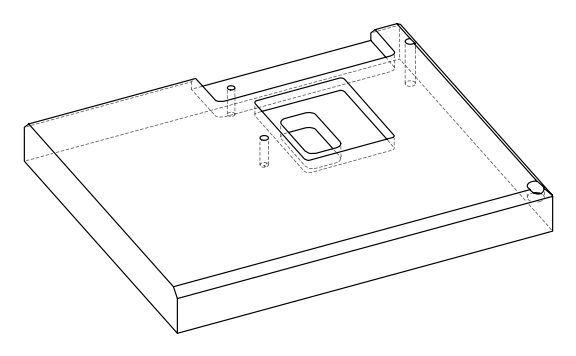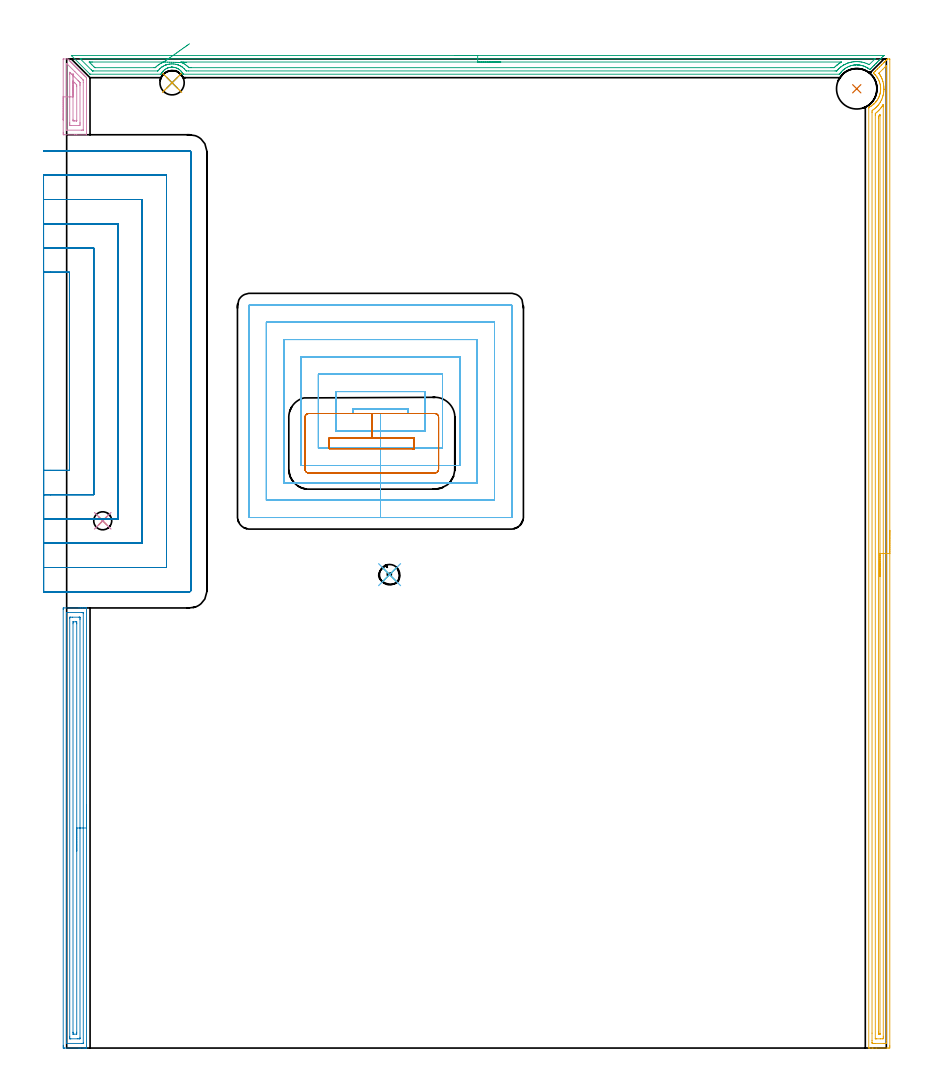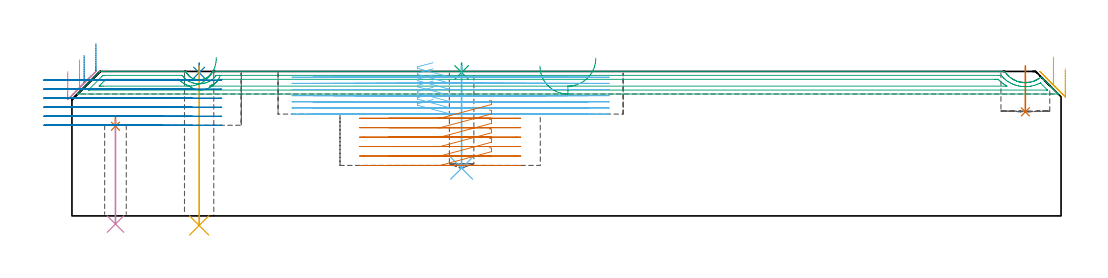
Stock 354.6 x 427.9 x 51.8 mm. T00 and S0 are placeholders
(PLAN: 14 operations, 7 tool changes, 90.3 min)
(1 SPOT_DRILL | STEP1HOLE | NXT0321_9005460120000 | 0.03 min | 2058 mm3)
(2 SPOT_DRILL_1 | STEP1HOLE_1 | NXT0321_9005460120000 | 0.03 min | 1 mm3)
(3 SPOT_DRILL_2 | STEP1POCKET | NXT0321_9005460120000 | 0.03 min | 1 mm3)
(4 DRILL_THROUGH_HOLE_INTO_CENTER | STEP1HOLE | NXT0301_049 | 0.16 min | 1568 mm3)
(5 DRILL_THROUGH_HOLE_INTO_CENTER_1 | STEP1HOLE_1 | NXT0301_076 | 0.23 min | 4462 mm3)
(6 DRILL_BLIND_HOLE_INTO_CENTER | STEP1POCKET | NXT0301_059 | 0.15 min | 2031 mm3)
(7 INDEXABLE_INSERT_DRILL_BLIND_HOLE_FROM_SOLID | STEP1POCKET_1 | NXT0302_006 | 0.07 min | 3432 mm3)
(8 AREA_MILL | FG_CHAMFER_SURFACE | UGT0205_001 | 6.31 min | 10013 mm3)
(9 AREA_MILL_1 | FG_CHAMFER_SURFACE_1 | UGT0205_001 | 8.53 min | 11540 mm3)
(10 AREA_MILL_2 | FG_CHAMFER_SURFACE_2 | UGT0205_001 | 1.17 min | 1735 mm3)
(11 AREA_MILL_3 | FG_CHAMFER_SURFACE_3 | UGT0205_001 | 13.56 min | 17393 mm3)
(12 MILL_RECTANGULAR_POCKET | POCKET_RECTANGULAR_STRAIGHT | NXT0201_013 | Follow Part, ap 2.5, ae 75% | 23.91 min | 192678 mm3)
(13 MILL_RECTANGULAR_POCKET_1 | POCKET_RECTANGULAR_STRAIGHT_1 | UGT0201_132 | Follow Part, ap 3.5, ae 75% | 3.72 min | 51292 mm3)
(14 MILL_SLOT | SLOT_PARTIAL_RECTANGULAR | UGT0201_132 | Follow Part, ap 3.5, ae 75% | 32.43 min | 236670 mm3)
(TOOL NXT0321_9005460120000 | NC Spot Drill, 142deg, 12mm, Carbide, Uncoated | D12 PA142 FL30 Z2)
(TOOL NXT0301_049 | Carbide Drill 7.8mm [860.1-0780-039A1-MM 2214] | D7.8 PA140 FL53 Z2)
(TOOL NXT0301_076 | Carbide Drill 10.5mm [860.1-1050-032A1-MM 2214] | D10.5 PA140 FL55 Z2)
(TOOL NXT0301_059 | Carbide Drill 8.8mm [860.1-0880-026A1-MM 2214] | D8.8 PA140 FL47 Z2)
(TOOL NXT0302_006 | Index. Insert Drill 17.5mm [880-D1750L25-05] | D17.5 PA176 FL88 Z2)
(TOOL UGT0205_001 | Chamfer Mill 20 x 3 x 45 deg. | D20 FL50 Z2)
(TOOL NXT0201_013 | ENDMILL 10mm | D10 FL30 Z4)
(TOOL UGT0201_132 | Carbide End Mill 14.0 | D14 FL30 Z4)
(OP 1 SPOT_DRILL)
G17 G21 G94 G90
T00 M6
G54
G17 G0 G90 X15.6 Y228.1 S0 M3
G43 Z61.8 H0
G94 G81 G98 Z32.16 F250. R35.5
G80
M5
M2
(OP 2 SPOT_DRILL_1)
G17 G21 G94 G90
T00 M6
G54
G17 G0 G90 X45.6 Y417.6 S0 M3
G43 Z61.8 H0
G94 G81 G98 Z51.348 F250. R54.8
G80
M5
M2
(OP 3 SPOT_DRILL_2)
G17 G21 G94 G90
T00 M6
G54
G17 G0 G90 X139.7 Y204.8 S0 M3
G43 Z61.8 H0
G94 G81 G98 Z51.421 F250. R54.8
G80
M5
M2
(OP 4 DRILL_THROUGH_HOLE_INTO_CENTER)
G17 G21 G94 G90
T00 M6
G54
G17 G0 G90 X15.6 Y228.1 S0 M3
G43 Z61.8 H1
G94 G73 G98 Z-2.919 F250. Q7.084 R34.5
G80
M5
M2
(OP 5 DRILL_THROUGH_HOLE_INTO_CENTER_1)
G17 G21 G94 G90
T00 M6
G54
G17 G0 G90 X45.6 Y417.6 S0 M3
G43 Z61.8 H1
G94 G73 G98 Z-3.411 F250. Q9.202 R53.8
G80
M5
M2
(OP 6 DRILL_BLIND_HOLE_INTO_CENTER)
G17 G21 G94 G90
T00 M6
G54
G17 G0 G90 X139.7 Y204.8 S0 M3
G43 Z61.8 H1
G94 G81 G98 Z17.1 F250. R53.8
G80
M5
M2
(OP 7 INDEXABLE_INSERT_DRILL_BLIND_HOLE_FROM_SOLID)
G17 G21 G94 G90
T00 M6
G54
G17 G0 G90 X341.8 Y415. S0 M3
G43 Z61.8 H1
G94 G81 G98 Z37.3 F250. R53.8
G80
M5
M2
(OP 8 AREA_MILL)
G17 G21 G94 G90
T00 M6
G54
G17 G0 G90 X8.6 Y105.2 S1061 M3
G43 Z61.8 H0
G94 G1 Y105.162 Z60.928 F250.
Y105.048 Z60.063
Y104.859 Z59.212
Y104.597 Z58.38
Y104.263 Z57.574
Y103.86 Z56.8
Y103.391 Z56.064
Y102.86 Z55.372
Y102.271 Z54.729
Y101.628 Z54.139
Y100.936 Z53.608
Y100.2 Z53.14
Y99.426 Z52.737
Y98.62 Z52.403
Y97.788 Z52.141
Y96.936 Z51.952
Y96.072 Z51.838
Y95.2 Z51.8
Y0.159
X8.598 Y0.01 Z51.788
X8.55 Y0.008 Z51.742
X8.179 Y0. Z51.378
X7.75 Z50.949
X7.116 Z50.311
X5.908 Z49.105
X5.333 Z48.527
X-0.908 Y0.001 Z42.29
X-1.151 Y0.003 Z42.046
X-1.492 Y0.007 Z41.706
X-1.493 Y0.019 Z41.704
X-1.498 Y0.605 Z41.702
X-1.5 Y1.198 Z41.7
Y189.795
X-1.497 Y190.098 Z41.702
X-1.492 Y190.39 Z41.706
X-1.195 Y190.4 Z42.002
X5.333 Z48.527
X5.908 Z49.105
X6.225 Z49.421
X6.799 Z49.995
X7.116 Z50.311
X7.75 Z50.949
X8.179 Z51.378
X8.549 Y190.397 Z51.74
X8.6 Y190.393 Z51.791
X8.605 Y190.39 Z51.795
X8.6 Y190.245 Z51.8
Y95.2
X7.186 Z50.386
X7.185 Y2.25 Z50.385
X7.182 Y2.111 Z50.382
X7.179 Y2.024 Z50.379
X7.162 Y2.01 Z50.362
X7.116 Y2.007 Z50.316
X6.613 Y2.001 Z49.813
X0.372 Z43.572
X-0.016 Y2.007 Z43.184
X-0.069 Y2.01 Z43.131
X-0.079 Y2.018 Z43.121
X-0.082 Y2.088 Z43.118
X-0.085 Y2.18 Z43.115
X-0.086 Y2.459 Z43.114
X-0.085 Y188.15 Z43.115
X-0.082 Y188.289 Z43.118
X-0.079 Y188.377 Z43.121
X-0.063 Y188.39 Z43.137
X-0.016 Y188.393 Z43.184
X0.487 Y188.399 Z43.687
X6.728 Z49.928
X7.116 Y188.393 Z50.316
X7.169 Y188.39 Z50.369
X7.179 Y188.381 Z50.379
X7.182 Y188.312 Z50.382
X7.185 Y188.22 Z50.385
X7.186 Y188.08 Z50.386
Y188.01
Y95.2
X5.772 Z48.972
X5.771 Y4.628 Z48.971
X5.769 Y4.174 Z48.969
X5.767 Y4.065 Z48.967
X5.765 Y4.019 Z48.965
X5.681 Y4.01 Z48.881
X5.506 Y4.002 Z48.706
X5.333 Y4.001 Z48.533
X4.616 Y4. Z47.816
X1.767 Z44.967
X1.593 Y4.001 Z44.793
X1.477 Y4.002 Z44.677
X1.384 Y4.007 Z44.584
X1.335 Y4.012 Z44.535
X1.333 Y4.029 Z44.533
X1.331 Y4.174 Z44.531
X1.329 Y4.613 Z44.529
X1.328 Y5.067 Z44.528
X1.329 Y185.772 Z44.529
X1.33 Y186.226 Z44.53
X1.333 Y186.335 Z44.533
X1.335 Y186.381 Z44.535
X1.419 Y186.39 Z44.619
X1.594 Y186.398 Z44.794
X1.767 Y186.399 Z44.967
X2.484 Y186.4 Z45.684
X5.333 Z48.533
X5.507 Y186.399 Z48.707
X5.623 Y186.398 Z48.823
X5.716 Y186.393 Z48.916
X5.765 Y186.388 Z48.965
X5.767 Y186.371 Z48.967
X5.769 Y186.226 Z48.969
X5.771 Y185.787 Z48.971
X5.772 Y185.333 Z48.972
Y95.2
X4.357 Z47.557
Y6.852
X4.351 Y6.05 Z47.551
X4.342 Y6.01 Z47.542
X4.294 Y6.005 Z47.494
X4.188 Y6.002 Z47.388
X3.106 Y6. Z46.306
X2.905 Y6.002 Z46.105
X2.804 Y6.005 Z46.004
X2.758 Y6.01 Z45.958
X2.75 Y6.038 Z45.95
X2.743 Y6.767 Z45.943
Y6.852
Y183.548
X2.749 Y184.35 Z45.949
X2.758 Y184.39 Z45.958
X2.806 Y184.395 Z46.006
X2.912 Y184.398 Z46.112
X3.994 Y184.4 Z47.194
X4.195 Y184.398 Z47.395
X4.296 Y184.395 Z47.496
X4.341 Y184.39 Z47.541
X4.35 Y184.362 Z47.55
X4.357 Y183.633 Z47.557
Y183.548
Y95.2
Y94.328 Z47.595
Y93.463 Z47.709
Y92.612 Z47.898
Y91.78 Z48.16
Y90.974 Z48.494
Y90.2 Z48.897
Y89.464 Z49.366
Y88.772 Z49.897
Y88.129 Z50.486
Y87.54 Z51.129
Y87.008 Z51.822
Y86.54 Z52.557
Y86.137 Z53.331
Y85.803 Z54.137
Y85.541 Z54.969
Y85.352 Z55.821
Y85.238 Z56.686
Y85.2 Z57.557
G0 Z61.8
M5
M2
(OP 9 AREA_MILL_1)
G17 G21 G94 G90
T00 M6
G54
G17 G0 G90 X167.8 Y429.4 S1061 M3
G43 Z61.8 H0
Z53.7
G94 G1 X167.838 Z52.828 F250.
X167.952 Z51.964
X168.141 Z51.112
X168.403 Z50.28
X168.737 Z49.474
X169.14 Z48.7
X169.609 Z47.964
X170.14 Z47.272
X170.729 Z46.629
X171.372 Z46.04
X172.064 Z45.508
X172.8 Z45.04
X173.574 Z44.637
X174.38 Z44.303
X175.212 Z44.041
X176.064 Z43.852
X176.928 Z43.738
X177.8 Z43.7
X353.318
X353.572 Y429.395 Z43.705
X353.581 Y429.393 Z43.706
X353.572 Y429.372 Z43.728
X353.427 Y429.227 Z43.873
X353.094 Y428.892 Z44.204
X352.565 Y428.365 Z44.735
X352.208 Y428.006 Z45.09
X351.704 Y427.504 Z45.596
X351.323 Y427.121 Z45.975
X350.842 Y426.642 Z46.458
X350.437 Y426.236 Z46.861
X350.295 Y426.094 Z47.004
X349.997 Y425.797 Z47.303
X349.552 Y425.35 Z47.747
X349.401 Y425.201 Z47.898
X349.119 Y424.919 Z48.181
X348.666 Y424.465 Z48.632
X348.184 Y423.984 Z49.116
X347.78 Y423.579 Z49.518
X347.614 Y423.412 Z49.685
X347.506 Y423.312 Z49.782
X347.501 Y423.308 Z49.785
X347.462 Y423.326 Z49.768
X347.107 Y423.579 Z49.519
X346.753 Y423.831 Z49.268
X346.726 Y423.849 Z49.249
X346.688 Y423.874 Z49.224
X346.63 Y423.912 Z49.186
X346.273 Y424.123 Z48.974
X346.187 Y424.175 Z48.923
X345.737 Y424.419 Z48.679
X345.64 Y424.465 Z48.635
X345.394 Y424.581 Z48.519
X345.047 Y424.73 Z48.37
X344.843 Y424.807 Z48.293
X344.486 Y424.923 Z48.175
X344.398 Y424.952 Z48.147
X343.95 Y425.077 Z48.022
X343.504 Y425.175 Z47.923
X343.145 Y425.235 Z47.859
X343.057 Y425.25 Z47.844
X342.887 Y425.27 Z47.824
X342.611 Y425.304 Z47.793
X342.584 Y425.306 Z47.791
X342.498 Y425.311 Z47.782
X342.353 Y425.323 Z47.773
X342.258 Y425.33 Z47.764
X342.189 Y425.335 Z47.76
X342.152 Y425.336 Z47.755
X341.976 Y425.346 Z47.751
X341.605 Z47.752
X341.433 Y425.335 Z47.758
X341.357 Y425.331 Z47.761
X341.27 Y425.327 Z47.768
X341.129 Y425.315 Z47.782
X340.999 Y425.303 Z47.793
X340.823 Y425.289 Z47.81
X340.464 Y425.238 Z47.856
X340.377 Y425.227 Z47.869
X339.929 Y425.143 Z47.956
X339.813 Y425.115 Z47.985
X339.484 Y425.035 Z48.065
X339.123 Y424.925 Z48.174
X339.035 Y424.898 Z48.201
X338.59 Y424.744 Z48.355
X338.553 Y424.73 Z48.37
X338.122 Y424.539 Z48.557
X337.697 Y424.334 Z48.764
X337.281 Y424.1 Z48.997
X336.913 Y423.874 Z49.225
X336.873 Y423.85 Z49.249
X336.804 Y423.801 Z49.298
X336.51 Y423.579 Z49.518
X336.353 Y423.462 Z49.637
X335.911 Y423.103 Z49.996
X335.767 Y422.97 Z50.129
X335.385 Y422.582 Z50.516
X335.159 Y422.337 Z50.763
X335.017 Y422.182 Z50.918
X334.943 Y422.09 Z51.01
X334.596 Y421.629 Z51.469
X334.457 Y421.434 Z51.663
X334.358 Y421.303 Z51.789
X334.208 Y421.3 Z51.8
X50.439
X50.373 Y421.304 Z51.79
X50.366 Y421.311 Z51.783
X50.33 Y421.37 Z51.726
X50.264 Y421.499 Z51.599
X50.209 Y421.607 Z51.492
X50.094 Y421.808 Z51.289
X50.061 Y421.865 Z51.232
X49.907 Y422.089 Z51.009
X49.695 Y422.357 Z50.741
X49.556 Y422.533 Z50.566
X49.406 Y422.694 Z50.406
X49.168 Y422.948 Z50.152
X49.143 Y422.97 Z50.13
X48.72 Y423.307 Z49.789
X48.274 Y423.61 Z49.486
X48.205 Y423.649 Z49.448
X48.054 Y423.735 Z49.363
X47.827 Y423.85 Z49.25
X47.767 Y423.874 Z49.226
X47.381 Y424.028 Z49.07
X46.937 Y424.163 Z48.932
X46.865 Y424.178 Z48.915
X46.692 Y424.218 Z48.879
X46.579 Y424.243 Z48.855
X46.516 Y424.257 Z48.841
X46.488 Y424.262 Z48.834
X46.418 Y424.27 Z48.822
X46.042 Y424.324 Z48.774
X45.768 Y424.344 Z48.755
X45.763
X45.703 Y424.342 Z48.751
X45.524
X45.492 Z48.753
X45.426
X45.421
X45.364 Y424.338 Z48.758
X45.29 Y424.331 Z48.761
X45.147 Y424.321 Z48.773
X44.73 Y424.265 Z48.833
X44.701 Y424.261 Z48.837
X44.252 Y424.161 Z48.936
X43.808 Y424.023 Z49.074
X43.737 Y423.993 Z49.102
X43.656 Y423.962 Z49.136
X43.439 Y423.872 Z49.222
X43.377 Y423.848 Z49.248
X42.915 Y423.6 Z49.499
X42.474 Y423.304 Z49.793
X42.057 Y422.968 Z50.128
X42.021 Y422.936 Z50.16
X41.796 Y422.694 Z50.402
X41.651 Y422.54 Z50.559
X41.639 Y422.527 Z50.572
X41.517 Y422.372 Z50.727
X41.422 Y422.251 Z50.845
X41.353 Y422.165 Z50.933
X41.294 Y422.09 Z51.009
X41.148 Y421.877 Z51.222
X41.128 Y421.847 Z51.251
X40.98 Y421.589 Z51.51
X40.943 Y421.514 Z51.584
X40.845 Y421.335 Z51.759
X40.826 Y421.304 Z51.789
X40.61 Y421.3 Z51.8
X10.22
X10.105 Y421.304 Z51.789
X10.083 Y421.32 Z51.774
X9.884 Y421.516 Z51.584
X2.177 Y429.223 Z43.875
X2.071 Y429.335 Z43.763
X2.019 Y429.392 Z43.706
X2.145 Y429.399 Z43.701
X2.177 Y429.4 Z43.7
X177.8
Y427.986 Z45.114
X349.422
X349.599 Y427.984 Z45.116
X349.686 Y427.981 Z45.119
X349.716 Y427.979 Z45.121
X349.712 Y427.972 Z45.128
X349.677 Y427.932 Z45.168
X349.579 Y427.83 Z45.27
X349.495 Y427.745 Z45.355
X347.355 Y425.606 Z47.494
X347.263 Y425.516 Z47.584
X347.205 Y425.462 Z47.638
X347.176 Y425.437 Z47.663
X347.119 Y425.461 Z47.639
X346.72 Y425.647 Z47.453
X346.167 Y425.898 Z47.202
X345.826 Y426.031 Z47.069
X345.227 Y426.236 Z46.864
X344.932 Y426.321 Z46.779
X344.813 Y426.353 Z46.747
X344.039 Y426.532 Z46.568
X343.676 Y426.595 Z46.505
X343.145 Y426.669 Z46.431
X342.659 Y426.717 Z46.383
X342.251 Y426.747 Z46.353
X341.727 Y426.755 Z46.345
X341.357 Y426.746 Z46.354
X340.876 Y426.712 Z46.388
X340.464 Y426.673 Z46.427
X340.075 Y426.621 Z46.479
X339.57 Y426.533 Z46.567
X339.32 Y426.483 Z46.617
X338.676 Y426.324 Z46.776
X338.606 Y426.305 Z46.795
X338.374 Y426.236 Z46.864
X337.93 Y426.09 Z47.01
X337.89 Y426.076 Z47.024
X337.842 Y426.059 Z47.041
X337.782 Y426.036 Z47.064
X337.294 Y425.834 Z47.266
X336.889 Y425.649 Z47.451
X336.686 Y425.551 Z47.549
X336.296 Y425.35 Z47.75
X336.102 Y425.244 Z47.856
X336.06 Y425.221 Z47.879
X335.995 Y425.181 Z47.919
X335.553 Y424.903 Z48.197
X335.101 Y424.583 Z48.517
X335.033 Y424.532 Z48.568
X334.946 Y424.465 Z48.635
X334.541 Y424.134 Z48.966
X334.207 Y423.846 Z49.254
X334.07 Y423.715 Z49.385
X333.935 Y423.579 Z49.521
X333.634 Y423.262 Z49.838
X333.314 Y422.917 Z50.183
X333.208 Y422.798 Z50.302
X333.156 Y422.741 Z50.359
X333.125 Y422.721 Z50.379
X333.074 Y422.72 Z50.381
X332.856 Y422.717 Z50.383
X332.42 Y422.714 Z50.386
X52.653
X51.78 Y422.72 Z50.38
X51.752 Y422.721 Z50.379
X51.618 Y422.839 Z50.261
X51.506 Y422.965 Z50.135
X50.969 Y423.579 Z49.521
X50.887 Y423.669 Z49.431
X50.778 Y423.775 Z49.325
X50.198 Y424.261 Z48.839
X49.993 Y424.404 Z48.696
X49.903 Y424.465 Z48.635
X49.635 Y424.638 Z48.462
X49.409 Y424.772 Z48.328
X49.099 Y424.937 Z48.163
X48.777 Y425.087 Z48.013
X48.258 Y425.298 Z47.802
X48.205 Y425.316 Z47.784
X48.097 Y425.35 Z47.75
X47.688 Y425.469 Z47.631
X47.486 Y425.519 Z47.581
X47.312 Y425.559 Z47.541
X47.043 Y425.616 Z47.484
X46.418 Y425.707 Z47.393
X46.023 Y425.741 Z47.359
X45.524 Y425.753 Z47.347
X45.133 Y425.738 Z47.362
X44.63 Y425.687 Z47.413
X44.332 Y425.645 Z47.455
X43.737 Y425.523 Z47.577
X43.594 Y425.491 Z47.609
X43.107 Y425.35 Z47.75
X42.907 Y425.286 Z47.814
X42.89 Y425.28 Z47.82
X42.869 Y425.273 Z47.827
X42.843 Y425.262 Z47.838
X42.279 Y425.024 Z48.076
X41.949 Y424.85 Z48.25
X41.698 Y424.714 Z48.386
X41.303 Y424.465 Z48.635
X41.154 Y424.367 Z48.733
X41.117 Y424.342 Z48.758
X41.055 Y424.297 Z48.803
X40.656 Y423.975 Z49.125
X40.505 Y423.851 Z49.249
X40.229 Y423.579 Z49.521
X40.162 Y423.509 Z49.591
X39.904 Y423.217 Z49.883
X39.48 Y422.721 Z50.379
X39.268 Y422.715 Z50.385
X39.247
X11.54 Y422.714 Z50.386
X11.322 Y422.716 Z50.384
X11.213 Y422.718 Z50.382
X11.161 Y422.721 Z50.379
X11.133 Y422.729 Z50.371
X11.079 Y422.781 Z50.319
X10.668 Y423.183 Z49.917
X5.987 Y427.863 Z45.237
X5.911 Y427.941 Z45.159
X5.88 Y427.975 Z45.125
X5.876 Y427.982 Z45.118
X5.877 Y427.983 Z45.117
X5.901 Y427.984 Z45.116
X6. Y427.985 Z45.115
X6.199 Y427.986 Z45.114
X177.8
Y426.572 Z46.528
X334.762 Y426.571 Z46.529
X335.204 Y426.565 Z46.535
X335.143 Y426.519 Z46.581
X335.101 Y426.491 Z46.609
X334.939 Y426.396 Z46.704
X334.665 Y426.236 Z46.864
X334.383 Y426.061 Z47.039
X334.207 Y425.949 Z47.151
X333.856 Y425.698 Z47.402
X333.38 Y425.35 Z47.75
X333.343 Y425.321 Z47.779
X333.314 Y425.298 Z47.802
X332.86 Y424.914 Z48.186
X332.42 Y424.519 Z48.581
X332.044 Y424.147 Z48.953
X331.977 Y424.135 Z48.965
X331.861 Y424.132 Z48.968
X331.526 Y424.13 Z48.97
X330.971 Y424.129 Z48.971
X330.632 Y424.128 Z48.972
X53.907 Y424.129 Z48.971
X53.568 Y424.13 Z48.97
X53.008 Y424.134 Z48.966
X52.848 Y424.138 Z48.962
X52.674 Y424.323 Z48.777
X52.536 Y424.465 Z48.635
X52.348 Y424.65 Z48.45
X52.14 Y424.824 Z48.276
X51.78 Y425.119 Z47.981
X51.473 Y425.35 Z47.75
X50.887 Y425.742 Z47.358
X50.595 Y425.91 Z47.19
X50.018 Y426.21 Z46.89
X49.993 Y426.223 Z46.877
X49.967 Y426.236 Z46.864
X49.345 Y426.565 Z46.535
X49.657 Y426.569 Z46.531
X49.993 Y426.57 Z46.53
X50.548 Y426.571 Z46.529
X177.8 Y426.572 Z46.528
X178.672 Z46.566
X179.537 Z46.68
X180.388 Z46.869
X181.22 Z47.132
X182.026 Z47.465
X182.8 Z47.868
X183.536 Z48.337
X184.228 Z48.868
X184.871 Z49.457
X185.46 Z50.101
X185.992 Z50.793
X186.46 Z51.528
X186.863 Z52.302
X187.197 Z53.108
X187.459 Z53.94
X187.648 Z54.792
X187.762 Z55.657
X187.8 Z56.528
G0 Z61.8
X53.149 Y434.461
Z50.189
G1 X52.766 Y434.19 Z49.454
X52.333 Y433.883 Z48.762
X51.852 Y433.542 Z48.119
X51.326 Y433.17 Z47.53
X50.761 Y432.77 Z46.999
X50.161 Y432.344 Z46.531
X49.529 Y431.897 Z46.128
X48.871 Y431.431 Z45.795
X48.192 Y430.95 Z45.533
X47.497 Y430.458 Z45.344
X46.791 Y429.958 Z45.231
X46.08 Y429.454 Z45.193
X45.369 Y428.951 Z45.232
X44.663 Y428.451 Z45.346
X43.968 Y427.959 Z45.535
X43.289 Y427.478 Z45.798
X42.631 Y427.012 Z46.132
X42. Y426.565 Z46.535
X41.972 Y426.545 Z46.555
X41.949 Y426.533 Z46.567
X41.739 Y426.444 Z46.656
X41.237 Y426.236 Z46.864
X41.113 Y426.178 Z46.922
X41.055 Y426.149 Z46.951
X40.535 Y425.865 Z47.235
X40.162 Y425.639 Z47.461
X39.985 Y425.525 Z47.575
X39.725 Y425.35 Z47.75
X39.464 Y425.155 Z47.945
X39.268 Y425.003 Z48.097
X38.971 Y424.758 Z48.342
X38.668 Y424.465 Z48.635
X38.522 Y424.318 Z48.782
X38.374 Y424.169 Z48.931
X38.334 Y424.135 Z48.965
X38.304 Y424.133 Z48.967
X38.235 Y424.131 Z48.969
X38.097 Y424.129 Z48.971
X37.819
X12.455
X12.342 Y424.13 Z48.97
X12.252 Y424.133 Z48.967
X12.195 Y424.135 Z48.965
X12.151 Y424.161 Z48.939
X11.839 Y424.465 Z48.635
X11.561 Y424.738 Z48.362
X10.949 Y425.35 Z47.75
X10.668 Y425.632 Z47.468
X10.066 Y426.236 Z46.864
X9.774 Y426.534 Z46.566
X9.754 Y426.565 Z46.535
X9.774 Y426.566 Z46.534
X10.33 Y426.57 Z46.53
X10.668 Y426.571 Z46.529
X11.222 Y426.572 Z46.528
X41.61 Y426.571 Z46.529
X42. Y426.565 Z46.535
X42.87 Y426.542 Z46.596
X43.731 Y426.52 Z46.732
X44.578 Y426.498 Z46.943
X45.402 Y426.477 Z47.227
X46.199 Y426.456 Z47.581
X46.962 Y426.436 Z48.004
X47.685 Y426.418 Z48.492
X48.363 Y426.4 Z49.04
X48.991 Y426.384 Z49.646
X49.563 Y426.369 Z50.304
X50.076 Y426.356 Z51.01
X50.525 Y426.344 Z51.758
X50.908 Y426.334 Z52.542
X51.22 Y426.326 Z53.356
X51.461 Y426.32 Z54.195
X51.627 Y426.315 Z55.051
X51.719 Y426.313 Z55.919
X51.734 Z56.791
G0 Z61.8
M5
M2
(OP 10 AREA_MILL_2)
G17 G21 G94 G90
T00 M6
G54
G17 G0 G90 X-1.5 Y401.5 S1061 M3
G43 Z61.8 H0
Z51.7
G94 G1 Y401.538 Z50.828 F250.
Y401.652 Z49.963
Y401.841 Z49.112
Y402.103 Z48.28
Y402.437 Z47.474
Y402.84 Z46.7
Y403.308 Z45.964
Y403.84 Z45.272
Y404.429 Z44.629
Y405.072 Z44.04
Y405.764 Z43.508
Y406.5 Z43.04
Y407.274 Z42.637
Y408.08 Z42.303
Y408.912 Z42.041
Y409.763 Z41.852
Y410.628 Z41.738
Y411.5 Z41.7
Y427.706
X-1.495 Y427.854 Z41.705
X-1.492 Y427.899 Z41.706
X0.501 Y427.9 Z43.699
X1.173 Y427.229 Z44.369
X1.282 Y427.118 Z44.482
X1.361 Y427.04 Z44.56
X1.47 Y426.932 Z44.666
X1.577 Y426.823 Z44.777
X1.66 Y426.74 Z44.86
X1.767 Y426.635 Z44.963
X1.872 Y426.528 Z45.071
X1.96 Y426.44 Z45.16
X2.064 Y426.338 Z45.26
X2.166 Y426.234 Z45.366
X2.26 Y426.141 Z45.459
X2.361 Y426.041 Z45.557
X2.461 Y425.939 Z45.661
X2.559 Y425.841 Z45.759
X2.658 Y425.743 Z45.855
X2.756 Y425.644 Z45.955
X2.859 Y425.541 Z46.059
X2.956 Y425.446 Z46.152
X3.051 Y425.35 Z46.25
X3.159 Y425.241 Z46.358
X3.253 Y425.149 Z46.449
X3.345 Y425.055 Z46.545
X3.459 Y424.942 Z46.658
X3.55 Y424.852 Z46.746
X3.64 Y424.76 Z46.839
X3.758 Y424.642 Z46.958
X3.847 Y424.555 Z47.043
X3.935 Y424.466 Z47.134
X4.058 Y424.342 Z47.257
X4.144 Y424.257 Z47.341
X4.229 Y424.171 Z47.429
X4.358 Y424.043 Z47.557
X4.442 Y423.96 Z47.638
X4.524 Y423.876 Z47.723
X4.657 Y423.743 Z47.857
X4.739 Y423.663 Z47.935
X4.819 Y423.582 Z48.018
X4.957 Y423.443 Z48.156
X5.036 Y423.366 Z48.232
X5.113 Y423.287 Z48.313
X5.257 Y423.144 Z48.456
X5.333 Y423.069 Z48.529
X5.408 Y422.992 Z48.607
X5.556 Y422.844 Z48.756
X5.63 Y422.771 Z48.827
X5.703 Y422.698 Z48.902
X5.856 Y422.544 Z49.055
X5.927 Y422.474 Z49.124
X5.997 Y422.403 Z49.197
X6.156 Y422.245 Z49.355
X6.225 Y422.177 Z49.421
X6.292 Y422.108 Z49.491
X6.456 Y421.945 Z49.655
X6.522 Y421.88 Z49.718
X6.587 Y421.814 Z49.786
X6.755 Y421.645 Z49.954
X6.819 Y421.583 Z50.016
X6.882 Y421.519 Z50.081
X7.055 Y421.345 Z50.254
X7.116 Y421.285 Z50.313
X7.176 Y421.224 Z50.375
X7.355 Y421.046 Z50.554
X7.413 Y420.988 Z50.61
X7.471 Y420.93 Z50.67
X7.654 Y420.746 Z50.853
X7.71 Y420.691 Z50.907
X7.766 Y420.635 Z50.965
X7.954 Y420.446 Z51.153
X8.008 Y420.394 Z51.205
X8.324 Y420.076 Z51.524
X8.594 Y419.795 Z51.792
X8.6 Y419.456 Z51.8
Y395.145
X8.595 Y395.109 Z51.791
X8.587 Y395.106 Z51.783
X8.478 Y395.1 Z51.677
X4.35 Z47.549
X3.55 Z46.743
X-1.151 Z42.044
X-1.397 Y395.102 Z41.798
X-1.491 Y395.106 Z41.705
X-1.497 Y395.587 Z41.703
X-1.5 Y396.175 Z41.7
Y411.5
X-0.086 Z43.114
X-0.085 Y425.644 Z43.115
X-0.084 Y425.712 Z43.116
X-0.081 Y425.782 Z43.119
X-0.074 Y425.89 Z43.126
X-0.016 Z43.184
X0.062 Y425.876 Z43.262
X0.143 Y425.799 Z43.343
X0.304 Y425.644 Z43.504
X3.55 Y422.4 Z46.75
X6.225 Y419.726 Z49.425
X6.493 Y419.456 Z49.693
X7.116 Y418.826 Z50.316
X7.175 Y418.763 Z50.375
X7.182 Y418.641 Z50.382
X7.184 Y418.572 Z50.384
X7.185 Y418.504 Z50.385
X7.186 Y417.688 Z50.386
X7.185 Y397.356 Z50.385
X7.184 Y397.288 Z50.384
X7.181 Y397.218 Z50.381
X7.174 Y397.11 Z50.374
X7.116 Y397.108 Z50.316
X6.481 Y397.101 Z49.681
X0.241 Y397.1 Z43.441
X-0.016 Y397.102 Z43.184
X-0.053 Y397.105 Z43.147
X-0.073 Y397.109 Z43.127
X-0.079 Y397.114 Z43.121
X-0.081 Y397.149 Z43.119
X-0.085 Y397.286 Z43.115
X-0.086 Y397.356 Z43.114
Y411.5
X1.328 Z44.528
X1.329 Y421.224 Z44.529
X1.33 Y421.658 Z44.53
X1.334 Y422.108 Z44.534
X1.335 Y422.149 Z44.535
X1.385 Y422.108 Z44.585
X1.767 Y421.732 Z44.967
X2.276 Y421.224 Z45.476
X4.929 Y418.572 Z48.129
X5.333 Y418.167 Z48.533
X5.573 Y417.925 Z48.773
X5.691 Y417.803 Z48.891
X5.748 Y417.74 Z48.948
X5.765 Y417.713 Z48.965
X5.766 Y417.688 Z48.966
X5.77 Y417.255 Z48.97
X5.771 Y416.804 Z48.971
X5.772 Y416.369 Z48.972
X5.771 Y400.457 Z48.971
Y400.008
X5.769 Y399.576 Z48.969
X5.764 Y399.124 Z48.964
X5.356 Y399.101 Z48.556
X5.333 Y399.1 Z48.533
X1.767 Y399.101 Z44.967
X1.335 Y399.124 Z44.535
X1.331 Y399.555 Z44.531
X1.329 Y400.008 Z44.529
Y400.442
X1.328 Y411.5 Z44.528
X2.743 Z45.943
Y417.688
X2.745 Y418.036 Z45.945
X2.747 Y418.209 Z45.947
X2.749 Y418.28 Z45.949
X2.799 Y418.24 Z45.999
X3.362 Y417.688 Z46.562
X3.55 Y417.5 Z46.75
X4.242 Y416.804 Z47.442
X4.339 Y416.7 Z47.539
X4.35 Y416.603 Z47.55
X4.357 Y415.92 Z47.557
Y401.375
X4.355 Y401.175 Z47.555
X4.353 Y401.127 Z47.553
X4.351 Y401.11 Z47.551
X4.328 Y401.108 Z47.528
X4.229 Y401.102 Z47.429
X3.55 Y401.1 Z46.75
X3.339 Y401.101 Z46.539
X2.817 Y401.108 Z46.017
X2.759 Y401.11 Z45.959
X2.75 Y401.176 Z45.95
X2.743 Y401.776 Z45.943
Y411.5
Y412.372 Z45.981
Y413.236 Z46.095
Y414.088 Z46.283
Y414.92 Z46.546
Y415.726 Z46.88
Y416.5 Z47.282
Y417.236 Z47.751
Y417.928 Z48.282
Y418.571 Z48.872
Y419.16 Z49.515
Y419.691 Z50.207
Y420.16 Z50.943
Y420.563 Z51.716
Y420.897 Z52.522
Y421.159 Z53.354
Y421.348 Z54.206
Y421.462 Z55.071
Y421.5 Z55.943
G0 Z61.8
M5
M2
(OP 11 AREA_MILL_3)
G17 G21 G94 G90
T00 M6
G54
G17 G0 G90 X356.1 Y223.951 S1061 M3
G43 Z61.8 H0
Z52.7
G94 G1 Y223.912 Z51.828 F250.
Y223.799 Z50.964
Y223.61 Z50.112
Y223.347 Z49.28
Y223.014 Z48.474
Y222.611 Z47.7
Y222.142 Z46.964
Y221.611 Z46.272
Y221.022 Z45.629
Y220.378 Z45.04
Y219.686 Z44.508
Y218.951 Z44.04
Y218.177 Z43.637
Y217.371 Z43.303
Y216.539 Z43.041
Y215.687 Z42.852
Y214.822 Z42.738
Y213.951 Z42.7
Y0.972
X356.099 Y0.633 Z42.701
X356.094 Y0.084 Z42.703
X356.092 Y0.008 Z42.706
X355.549 Y0.004 Z43.249
X354.92 Y0. Z43.878
X350.217 Z48.578
X348.809 Z49.987
X348.44 Z50.355
X347.458 Z51.342
X347.043 Y0.007 Z51.749
X347.003 Y0.01 Z51.788
X347. Y0.186 Z51.8
Y406.697
X347.004 Y406.952 Z51.79
X347.228 Y407.074 Z51.571
X347.315 Y407.119 Z51.484
X347.36 Y407.144 Z51.44
X347.551 Y407.25 Z51.246
X347.841 Y407.409 Z50.956
X347.929 Y407.463 Z50.868
X347.998 Y407.504 Z50.799
X348.725 Y408.021 Z50.074
X349.188 Y408.398 Z49.611
X349.278 Y408.486 Z49.52
X349.329 Y408.535 Z49.468
X349.608 Y408.805 Z49.19
X349.861 Y409.082 Z48.937
X349.921 Y409.148 Z48.875
X349.991 Y409.223 Z48.808
X350.055 Y409.292 Z48.744
X350.123 Y409.38 Z48.676
X350.217 Y409.503 Z48.578
X350.49 Y409.852 Z48.306
X350.719 Y410.186 Z48.078
X350.985 Y410.629 Z47.812
X351.23 Y411.08 Z47.57
X351.321 Y411.27 Z47.479
X351.374 Y411.382 Z47.424
X351.465 Y411.616 Z47.331
X351.557 Y411.85 Z47.239
X351.605 Y411.974 Z47.19
X351.634 Y412.063 Z47.159
X351.757 Y412.42 Z47.042
X351.795 Y412.556 Z47.004
X351.882 Y412.868 Z46.916
X351.901 Y412.958 Z46.896
X351.981 Y413.314 Z46.818
X352.001 Y413.43 Z46.799
X352.056 Y413.762 Z46.741
X352.066 Y413.852 Z46.73
X352.108 Y414.209 Z46.69
X352.122 Y414.435 Z46.676
X352.134 Y414.656 Z46.658
Y414.746 Z46.653
X352.139 Y415.039 Z46.652
Y415.104 Z46.648
X352.129 Y415.407 Z46.666
X352.123 Y415.55 Z46.671
X352.115 Y415.641 Z46.679
X352.085 Y415.998 Z46.713
X352.057 Y416.201 Z46.741
X352.022 Y416.444 Z46.775
X351.936 Y416.893 Z46.862
X351.827 Y417.338 Z46.971
X351.691 Y417.787 Z47.107
X351.532 Y418.233 Z47.264
X351.374 Y418.62 Z47.424
X351.251 Y418.875 Z47.547
X351.123 Y419.127 Z47.675
X350.863 Y419.577 Z47.936
X350.806 Y419.668 Z47.993
X350.585 Y420.021 Z48.215
X350.492 Y420.153 Z48.308
X350.191 Y420.539 Z48.607
X349.877 Y420.915 Z48.922
X349.79 Y421.007 Z49.01
X349.608 Y421.199 Z49.191
X349.329 Y421.473 Z49.471
X349.117 Y421.678 Z49.681
X349.065 Y421.733 Z49.732
X349.004 Y421.8 Z49.792
X349.102 Y421.902 Z49.695
X349.544 Y422.345 Z49.255
X349.697 Y422.498 Z49.101
X349.773 Y422.575 Z49.023
X349.992 Y422.792 Z48.808
X350.661 Y423.463 Z48.135
X350.863 Y423.663 Z47.937
X350.891 Y423.691 Z47.909
X351.55 Y424.352 Z47.247
X351.735 Y424.535 Z47.065
X351.785 Y424.585 Z47.015
X352.439 Y425.24 Z46.358
X352.606 Y425.406 Z46.194
X352.679 Y425.479 Z46.121
X353.327 Y426.129 Z45.47
X353.478 Y426.278 Z45.322
X353.574 Y426.374 Z45.226
X353.771 Y426.573 Z45.026
X353.871 Y426.672 Z44.927
X354.216 Y427.017 Z44.581
X354.35 Y427.15 Z44.45
X354.468 Y427.268 Z44.332
X354.66 Y427.461 Z44.138
X354.765 Y427.566 Z44.032
X354.982 Y427.782 Z43.817
X355.065 Y427.864 Z43.733
X355.098 Y427.893 Z43.701
X355.104 Y427.897 Z43.695
X356.091 Y427.901 Z42.705
X356.1 Y427.772 Z42.7
Y213.951
X354.686 Z44.114
Y3.316
X354.685 Y2.422 Z44.115
X354.684 Y2.398 Z44.116
X354.66 Y2.01 Z44.14
X354.188 Y2.002 Z44.612
X353.771 Y2.001 Z45.029
X353.302 Y2. Z45.498
X349.747 Z49.053
X349.329 Y2.001 Z49.471
X348.856 Y2.003 Z49.944
X348.44 Y2.01 Z50.36
X348.416 Y2.422 Z50.384
X348.415 Y2.447 Z50.385
X348.414 Y3.316 Z50.386
Y6.447
X348.415 Y404.908 Z50.385
Y404.933
X348.44 Y405.584 Z50.36
X348.752 Y405.802 Z50.048
X349.088 Y406.044 Z49.712
X349.329 Y406.222 Z49.471
X349.594 Y406.43 Z49.206
X349.922 Y406.697 Z48.878
X350.076 Y406.839 Z48.724
X350.217 Y406.977 Z48.583
X350.52 Y407.286 Z48.28
X350.806 Y407.591 Z47.994
X350.946 Y407.752 Z47.854
X351.106 Y407.947 Z47.694
X351.339 Y408.25 Z47.461
X351.515 Y408.486 Z47.285
X351.71 Y408.771 Z47.09
X351.994 Y409.222 Z46.806
X352.053 Y409.32 Z46.747
X352.087 Y409.38 Z46.713
X352.364 Y409.902 Z46.436
X352.544 Y410.274 Z46.256
X352.607 Y410.413 Z46.193
X352.648 Y410.511 Z46.152
X352.883 Y411.112 Z45.917
X352.898 Y411.154 Z45.902
X352.902 Y411.169 Z45.898
X353.108 Y411.837 Z45.692
X353.171 Y412.063 Z45.629
X353.287 Y412.551 Z45.513
X353.368 Y412.958 Z45.432
X353.402 Y413.144 Z45.398
X353.427 Y413.305 Z45.373
X353.493 Y413.852 Z45.307
X353.515 Y414.11 Z45.285
X353.553 Y414.746 Z45.247
X353.554 Y414.775 Z45.246
X353.555 Y414.795 Z45.245
Y414.815
X353.552 Y414.967 Z45.248
X353.532 Y415.641 Z45.268
X353.513 Y415.901 Z45.287
X353.445 Y416.535 Z45.355
X353.39 Y416.919 Z45.41
X353.292 Y417.43 Z45.508
X353.138 Y418.067 Z45.662
X353.06 Y418.324 Z45.74
X352.883 Y418.877 Z45.917
X352.757 Y419.218 Z46.043
X352.674 Y419.429 Z46.126
X352.356 Y420.113 Z46.444
X352.232 Y420.352 Z46.568
X351.994 Y420.775 Z46.806
X351.889 Y420.954 Z46.911
X351.856 Y421.007 Z46.944
X351.616 Y421.388 Z47.184
X351.421 Y421.674 Z47.379
X351.389 Y421.728 Z47.411
X351.406 Y421.747 Z47.394
X351.553 Y421.902 Z47.247
X353.111 Y423.461 Z45.689
X354.002 Y424.353 Z44.798
X354.235 Y424.585 Z44.565
X354.451 Y424.796 Z44.349
X354.66 Y424.998 Z44.14
X354.684 Y424.609 Z44.116
X354.685 Y424.585 Z44.115
X354.686 Y213.951 Z44.114
X353.272 Z45.528
X353.271 Y5.105 Z45.529
X353.27 Y4.715 Z45.53
X353.267 Y4.211 Z45.533
X353.265 Y4.024 Z45.535
X353.084 Y4.008 Z45.716
X352.883 Y4.004 Z45.917
X352.203 Y4. Z46.597
X351.994 Z46.806
X350.426 Z48.374
X350.217 Y4.001 Z48.583
X350.008 Y4.005 Z48.792
X349.869 Y4.01 Z48.931
X349.835 Y4.015 Z48.966
X349.833 Y4.034 Z48.967
X349.831 Y4.08 Z48.969
X349.829 Y4.211 Z48.971
Y403.51
X349.831 Y404.013 Z48.969
X349.833 Y404.209 Z48.967
X349.835 Y404.302 Z48.965
X349.879 Y404.354 Z48.921
X350.217 Y404.624 Z48.583
X350.373 Y404.751 Z48.427
X350.562 Y404.908 Z48.238
X350.847 Y405.168 Z47.953
X351.106 Y405.418 Z47.694
X351.297 Y405.61 Z47.503
X351.481 Y405.802 Z47.319
X351.724 Y406.074 Z47.076
X351.994 Y406.391 Z46.806
X352.131 Y406.559 Z46.669
X352.238 Y406.697 Z46.562
X352.513 Y407.069 Z46.287
X352.868 Y407.591 Z45.932
X352.874 Y407.6 Z45.926
X353.215 Y408.151 Z45.585
X353.265 Y408.23 Z45.535
X353.269 Y408.146 Z45.531
X353.27 Y408.096 Z45.53
X353.271 Y407.591 Z45.529
X353.272 Y407.2 Z45.528
Y213.951
X351.857 Z46.943
Y6.275
X351.855 Y6.139 Z46.945
X351.851 Y6.035 Z46.949
X351.849 Y6.01 Z46.951
X351.827 Y6.007 Z46.973
X351.772 Y6.004 Z47.028
X351.55 Y6.002 Z47.25
X351.328 Y6.004 Z47.472
X351.273 Y6.007 Z47.527
X351.251 Y6.01 Z47.549
X351.249 Y6.035 Z47.551
X351.247 Y6.137 Z47.553
X351.243 Y6.756 Z47.557
Y6.894
Y402.362
X351.247 Y402.977 Z47.553
X351.25 Y403.119 Z47.55
X351.451 Y403.318 Z47.349
X351.754 Y403.61 Z47.046
X351.808 Y403.659 Z46.992
X351.844 Y403.688 Z46.956
X351.851 Y403.69 Z46.949
Y403.664
X351.857 Y403.258 Z46.943
Y213.951
Y213.079 Z46.981
Y212.214 Z47.095
Y211.362 Z47.283
Y210.53 Z47.546
Y209.724 Z47.88
Y208.951 Z48.282
Y208.215 Z48.751
Y207.523 Z49.282
Y206.879 Z49.872
Y206.29 Z50.515
Y205.759 Z51.207
Y205.29 Z51.943
Y204.887 Z52.717
Y204.554 Z53.522
Y204.291 Z54.354
Y204.102 Z55.206
Y203.989 Z56.071
Y203.951 Z56.943
G0 Z61.8
M5
M2
(OP 12 MILL_RECTANGULAR_POCKET)
G17 G21 G94 G90
T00 M6
G54
G17 G0 G90 X129.469 Y276.5 S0 M3
G43 Z61.923 H0
Z54.923
G94 G1 X123.9 Z53.431 F250.
Y274.5 Z52.895
X135.75 Z49.719
X147.6 F500.
Y276.5
X123.9
Y274.5
X135.75
Y267.
X155.1
Y284.
X116.4
Y267.
X135.75
Y259.5
X162.6
Y291.5
X108.9
Y259.5
X135.75
Y252.
X170.1
Y299.
X101.4
Y252.
X135.75
Y244.5
X177.6
Y306.5
X93.9
Y244.5
X135.75
Y237.
X185.1
Y314.
X86.4
Y237.
X135.75
Y229.5
X192.3
G3 X192.6 Y229.8 R0.3
G1 Y321.2
G3 X192.3 Y321.5 R0.3
G1 X79.2
G3 X78.9 Y321.2 R0.3
G1 Y229.8
G3 X79.2 Y229.5 R0.3
G1 X135.75
X136.75
G0 X129.469 Y276.5 Z52.719
G1 X123.9 Z51.227 F250.
Y274.5 Z50.691
X135.75 Z47.516
X147.6 F500.
Y276.5
X123.9
Y274.5
X135.75
Y267.
X155.1
Y284.
X116.4
Y267.
X135.75
Y259.5
X162.6
Y291.5
X108.9
Y259.5
X135.75
Y252.
X170.1
Y299.
X101.4
Y252.
X135.75
Y244.5
X177.6
Y306.5
X93.9
Y244.5
X135.75
Y237.
X185.1
Y314.
X86.4
Y237.
X135.75
Y229.5
X192.3
G3 X192.6 Y229.8 R0.3
G1 Y321.2
G3 X192.3 Y321.5 R0.3
G1 X79.2
G3 X78.9 Y321.2 R0.3
G1 Y229.8
G3 X79.2 Y229.5 R0.3
G1 X135.75
X136.75
G0 X129.469 Y276.5 Z50.516
G1 X123.9 Z49.024 F250.
Y274.5 Z48.488
X135.75 Z45.313
X147.6 F500.
Y276.5
X123.9
Y274.5
X135.75
Y267.
X155.1
Y284.
X116.4
Y267.
X135.75
Y259.5
X162.6
Y291.5
X108.9
Y259.5
X135.75
Y252.
X170.1
Y299.
X101.4
Y252.
X135.75
Y244.5
X177.6
Y306.5
X93.9
Y244.5
X135.75
Y237.
X185.1
Y314.
X86.4
Y237.
X135.75
Y229.5
X192.3
G3 X192.6 Y229.8 R0.3
G1 Y321.2
G3 X192.3 Y321.5 R0.3
G1 X79.2
G3 X78.9 Y321.2 R0.3
G1 Y229.8
G3 X79.2 Y229.5 R0.3
G1 X135.75
X136.75
G0 X129.469 Y276.5 Z48.313
G1 X123.9 Z46.821 F250.
Y274.5 Z46.285
X135.75 Z43.11
X147.6 F500.
Y276.5
X123.9
Y274.5
X135.75
Y267.
X155.1
Y284.
X116.4
Y267.
X135.75
Y259.5
X162.6
Y291.5
X108.9
Y259.5
X135.75
Y252.
X170.1
Y299.
X101.4
Y252.
X135.75
Y244.5
X177.6
Y306.5
X93.9
Y244.5
X135.75
Y237.
X185.1
Y314.
X86.4
Y237.
X135.75
Y229.5
X192.3
G3 X192.6 Y229.8 R0.3
G1 Y321.2
G3 X192.3 Y321.5 R0.3
G1 X79.2
G3 X78.9 Y321.2 R0.3
G1 Y229.8
G3 X79.2 Y229.5 R0.3
G1 X135.75
X136.75
G0 X129.469 Y276.5 Z46.11
G1 X123.9 Z44.618 F250.
Y274.5 Z44.082
X135.75 Z40.906
X147.6 F500.
Y276.5
X123.9
Y274.5
X135.75
Y267.
X155.1
Y284.
X116.4
Y267.
X135.75
Y259.5
X162.6
Y291.5
X108.9
Y259.5
X135.75
Y252.
X170.1
Y299.
X101.4
Y252.
X135.75
Y244.5
X177.6
Y306.5
X93.9
Y244.5
X135.75
Y237.
X185.1
Y314.
X86.4
Y237.
X135.75
Y229.5
X192.3
G3 X192.6 Y229.8 R0.3
G1 Y321.2
G3 X192.3 Y321.5 R0.3
G1 X79.2
G3 X78.9 Y321.2 R0.3
G1 Y229.8
G3 X79.2 Y229.5 R0.3
G1 X135.75
X136.75
G0 X129.469 Y276.5 Z43.906
G1 X123.9 Z42.414 F250.
Y274.5 Z41.878
X135.75 Z38.703
X147.6 F500.
Y276.5
X123.9
Y274.5
X135.75
Y267.
X155.1
Y284.
X116.4
Y267.
X135.75
Y259.5
X162.6
Y291.5
X108.9
Y259.5
X135.75
Y252.
X170.1
Y299.
X101.4
Y252.
X135.75
Y244.5
X177.6
Y306.5
X93.9
Y244.5
X135.75
Y237.
X185.1
Y314.
X86.4
Y237.
X135.75
Y229.5
X192.3
G3 X192.6 Y229.8 R0.3
G1 Y321.2
G3 X192.3 Y321.5 R0.3
G1 X79.2
G3 X78.9 Y321.2 R0.3
G1 Y229.8
G3 X79.2 Y229.5 R0.3
G1 X135.75
X136.75
G0 X129.469 Y276.5 Z41.703
G1 X123.9 Z40.211 F250.
Y274.5 Z39.675
X135.75 Z36.5
X147.6 F500.
Y276.5
X123.9
Y274.5
X135.75
Y267.
X155.1
Y284.
X116.4
Y267.
X135.75
Y259.5
X162.6
Y291.5
X108.9
Y259.5
X135.75
Y252.
X170.1
Y299.
X101.4
Y252.
X135.75
Y244.5
X177.6
Y306.5
X93.9
Y244.5
X135.75
Y237.
X185.1
Y314.
X86.4
Y237.
X135.75
Y229.5
X192.3
G3 X192.6 Y229.8 R0.3
G1 Y321.2
G3 X192.3 Y321.5 R0.3
G1 X79.2
G3 X78.9 Y321.2 R0.3
G1 Y229.8
G3 X79.2 Y229.5 R0.3
G1 X135.75
X136.75
G0 Z61.923
M5
M2
(OP 13 MILL_RECTANGULAR_POCKET_1)
G17 G21 G94 G90
T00 M6
G54
G17 G0 G90 X149.681 Y259.3 S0 M3
G43 Z61.923 H0
Z41.394
G94 G1 X150.4 Z41.201 F250.
Y264. Z39.942
X132. Z35.011
X113.6 F500.
Y259.3
X150.4
Y264.
X132.
Y274.5
X104.7
G3 X103.1 Y272.9 R1.6
G1 Y250.4
G3 X104.7 Y248.8 R1.6
G1 X159.3
G3 X160.9 Y250.4 R1.6
G1 Y272.9
G3 X159.3 Y274.5 R1.6
G1 X132.
X131.
G0 X149.681 Y259.3 Z38.011
G1 X150.4 Z37.819 F250.
Y264. Z36.559
X132. Z31.629
X113.6 F500.
Y259.3
X150.4
Y264.
X132.
Y274.5
X104.7
G3 X103.1 Y272.9 R1.6
G1 Y250.4
G3 X104.7 Y248.8 R1.6
G1 X159.3
G3 X160.9 Y250.4 R1.6
G1 Y272.9
G3 X159.3 Y274.5 R1.6
G1 X132.
X131.
G0 X149.681 Y259.3 Z34.629
G1 X150.4 Z34.436 F250.
Y264. Z33.177
X132. Z28.247
X113.6 F500.
Y259.3
X150.4
Y264.
X132.
Y274.5
X104.7
G3 X103.1 Y272.9 R1.6
G1 Y250.4
G3 X104.7 Y248.8 R1.6
G1 X159.3
G3 X160.9 Y250.4 R1.6
G1 Y272.9
G3 X159.3 Y274.5 R1.6
G1 X132.
X131.
G0 X149.681 Y259.3 Z31.247
G1 X150.4 Z31.054 F250.
Y264. Z29.795
X132. Z24.865
X113.6 F500.
Y259.3
X150.4
Y264.
X132.
Y274.5
X104.7
G3 X103.1 Y272.9 R1.6
G1 Y250.4
G3 X104.7 Y248.8 R1.6
G1 X159.3
G3 X160.9 Y250.4 R1.6
G1 Y272.9
G3 X159.3 Y274.5 R1.6
G1 X132.
X131.
G0 X149.681 Y259.3 Z27.865
G1 X150.4 Z27.672 F250.
Y264. Z26.413
X132. Z21.482
X113.6 F500.
Y259.3
X150.4
Y264.
X132.
Y274.5
X104.7
G3 X103.1 Y272.9 R1.6
G1 Y250.4
G3 X104.7 Y248.8 R1.6
G1 X159.3
G3 X160.9 Y250.4 R1.6
G1 Y272.9
G3 X159.3 Y274.5 R1.6
G1 X132.
X131.
G0 X149.681 Y259.3 Z24.482
G1 X150.4 Z24.29 F250.
Y264. Z23.03
X132. Z18.1
X113.6 F500.
Y259.3
X150.4
Y264.
X132.
Y274.5
X104.7
G3 X103.1 Y272.9 R1.6
G1 Y250.4
G3 X104.7 Y248.8 R1.6
G1 X159.3
G3 X160.9 Y250.4 R1.6
G1 Y272.9
G3 X159.3 Y274.5 R1.6
G1 X132.
X131.
G0 Z61.923
M5
M2
(OP 14 MILL_SLOT)
G17 G21 G94 G90
T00 M6
G54
G17 G0 G90 X-10. Y249.892 S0 M3
G43 Z61.923 H0
Z48.686
G94 G1 X-7. Y249.9 F250.
X-6.866 F500.
X1.2
Y335.6
X-6.864
X-7.
X-10. Y335.608 F250.
Y239.39
X-7. Y239.4
X-6.866 F500.
X11.7
Y346.1
X-6.864
X-7.
X-10. Y346.11 F250.
Y228.887
X-7. Y228.9
X-6.866 F500.
X22.2
Y356.6
X-6.864
X-7.
X-10. Y356.613 F250.
Y218.38
X-7. Y218.4
X-6.866 F500.
X32.7
Y367.1
X-6.864
X-7.
X-10. Y367.12 F250.
Y207.861
X-7. Y207.899
X-6.866 Y207.9 F500.
X43.2
Y377.6
X-6.864
X-7. Y377.601
X-10. Y377.64 F250.
X-9.866 Y197.4
X-6.866
X53.2 F500.
G3 X53.7 Y197.9 R0.5
G1 Y387.6
G3 X53.2 Y388.1 R0.5
G1 X-6.864
X-9.864 F250.
G0 X-10. Y249.9 Z45.448
G1 X-7.
X1.2 F500.
Y335.6
X-7.
X-10. F250.
Y239.4
X-7.
X11.7 F500.
Y346.1
X-7.
X-10. F250.
Y228.9
X-7.
X22.2 F500.
Y356.6
X-7.
X-10. F250.
Y218.4
X-7.
X32.7 F500.
Y367.1
X-7.
X-10. F250.
Y207.9
X-7.
X43.2 F500.
Y377.6
X-7.
X-10. F250.
Y197.4
X-7.
X53.2 F500.
G3 X53.7 Y197.9 R0.5
G1 Y387.6
G3 X53.2 Y388.1 R0.5
G1 X-7.
X-10. F250.
G0 Y249.9 Z42.211
G1 X-7.
X1.2 F500.
Y335.6
X-7.
X-10. F250.
Y239.4
X-7.
X11.7 F500.
Y346.1
X-7.
X-10. F250.
Y228.9
X-7.
X22.2 F500.
Y356.6
X-7.
X-10. F250.
Y218.4
X-7.
X32.7 F500.
Y367.1
X-7.
X-10. F250.
Y207.9
X-7.
X43.2 F500.
Y377.6
X-7.
X-10. F250.
Y197.4
X-7.
X53.2 F500.
G3 X53.7 Y197.9 R0.5
G1 Y387.6
G3 X53.2 Y388.1 R0.5
G1 X-7.
X-10. F250.
G0 Y249.9 Z38.974
G1 X-7.
X1.2 F500.
Y335.6
X-7.
X-10. F250.
Y239.4
X-7.
X11.7 F500.
Y346.1
X-7.
X-10. F250.
Y228.9
X-7.
X22.2 F500.
Y356.6
X-7.
X-10. F250.
Y218.4
X-7.
X32.7 F500.
Y367.1
X-7.
X-10. F250.
Y207.9
X-7.
X43.2 F500.
Y377.6
X-7.
X-10. F250.
Y197.4
X-7.
X53.2 F500.
G3 X53.7 Y197.9 R0.5
G1 Y387.6
G3 X53.2 Y388.1 R0.5
G1 X-7.
X-10. F250.
G0 Y249.9 Z35.737
G1 X-7.
X1.2 F500.
Y335.6
X-7.
X-10. F250.
Y239.4
X-7.
X11.7 F500.
Y346.1
X-7.
X-10. F250.
Y228.9
X-7.
X22.2 F500.
Y356.6
X-7.
X-10. F250.
Y218.4
X-7.
X32.7 F500.
Y367.1
X-7.
X-10. F250.
Y207.9
X-7.
X43.2 F500.
Y377.6
X-7.
X-10. F250.
Y197.4
X-7.
X53.2 F500.
G3 X53.7 Y197.9 R0.5
G1 Y387.6
G3 X53.2 Y388.1 R0.5
G1 X-7.
X-10. F250.
G0 Y249.9 Z32.5
G1 X-7.
X1.2 F500.
Y335.6
X-7.
X-10. F250.
Y239.4
X-7.
X11.7 F500.
Y346.1
X-7.
X-10. F250.
Y228.9
X-7.
X22.2 F500.
Y356.6
X-7.
X-10. F250.
Y218.4
X-7.
X32.7 F500.
Y367.1
X-7.
X-10. F250.
Y207.9
X-7.
X43.2 F500.
Y377.6
X-7.
X-10. F250.
Y197.4
X-7.
X53.2 F500.
G3 X53.7 Y197.9 R0.5
G1 Y387.6
G3 X53.2 Y388.1 R0.5
G1 X-7.
X-10. F250.
G0 Z61.923
M5
M2
